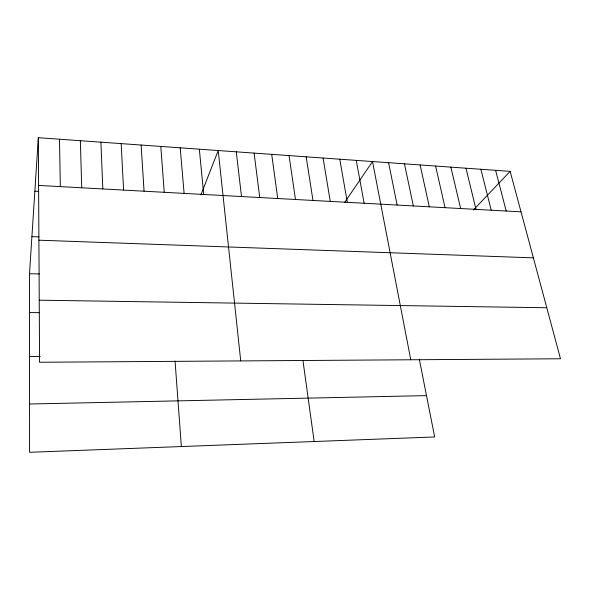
<?xml version="1.0" encoding="UTF-8"?>
<svg xmlns="http://www.w3.org/2000/svg" width="590" height="590" viewBox="0 0 590 590"><rect width="100%" height="100%" fill="white"/><g stroke="black" fill="none" stroke-linecap="round" stroke-linejoin="round"><path stroke-width="0.89" d="M419.32 359.207L434.66 436.961L29.588 452.294L29.5 273.716L38.335 137.706L510.144 171.358L560.5 358.772L39.582 362.26L38.335 137.706M200.932 194.818L218.212 150.538L240.727 360.91M344.73 202.333L372.526 161.542L410.773 359.775M473.32 210.07L510.144 171.358M29.566 404.002L426.504 395.617M29.544 356.552L40.201 356.5M29.522 312.575L39.604 312.678M39.242 300.199L546.79 307.751M29.5 273.716L39.383 273.952M31.912 236.642L38.925 236.9M38.903 240.196L533.389 257.86M34.862 191.16L38.52 191.352M38.601 185.43L521.022 211.84M495.593 170.318L506.205 211.028M480.865 169.271L491.212 210.21M465.952 168.209L476.019 209.376M450.863 167.132L460.643 208.536M435.582 166.041L445.067 207.687M420.117 164.934L429.299 206.825M404.452 163.821L413.325 205.947M388.589 162.685L397.136 205.062M356.257 160.384L364.141 203.255M339.774 159.204L347.318 202.333M323.084 158.017L330.267 201.397M306.173 156.815L312.988 200.453M289.041 155.59L295.479 199.494M302.95 360.549L314.16 441.519M271.688 154.351L277.735 198.52M254.098 153.098L259.748 197.539M236.273 151.829L241.509 196.544M199.339 149.189L203.712 194.471M180.208 147.825L184.117 193.402M160.804 146.445L164.234 192.311M175.053 361.087L181.366 446.549M141.121 145.037L144.063 191.204M121.157 143.613L123.59 190.083M100.897 142.168L102.822 188.947M80.351 140.708L81.73 187.797M59.494 139.218L60.328 186.624"/></g></svg>
